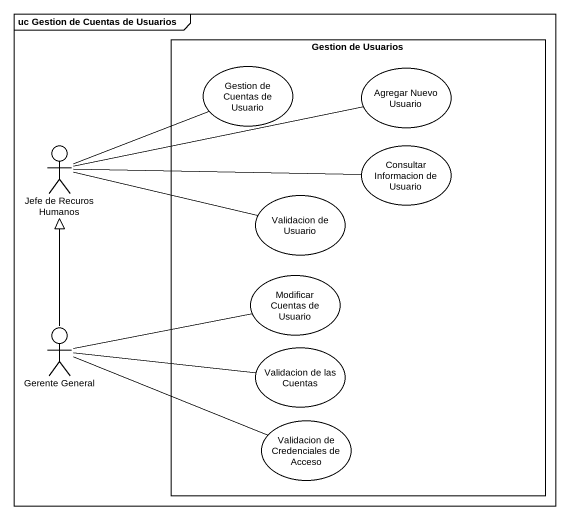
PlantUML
@startuml
mainframe uc Gestion de Cuentas de Usuarios
rectangle "Gestion de Usuarios" as Gestion_de_Usuarios {
  usecase "Gestion de Cuentas de Usuario" as Gestion_de_Cuentas_de
  usecase "Agregar Nuevo Usuario" as Agregar_Nuevo_Usuario
  usecase "Consultar Informacion de Usuario" as Consultar_Informacion_de
  usecase "Validacion de Usuario" as Validacion_de_Usuario
  usecase "Modificar Cuentas de Usuario" as Modificar_Cuentas_de_Usuario
  usecase "Validacion de las Cuentas" as Validacion_de_las_Cuentas
  usecase "Validacion de Credenciales de Acceso" as Validacion_de_Credenciales
}
actor "Jefe de Recuros Humanos" as Jefe_de_Recuros_Humanos
actor "Gerente General" as Gerente_General
Jefe_de_Recuros_Humanos -right- Gestion_de_Cuentas_de
Jefe_de_Recuros_Humanos -right- Agregar_Nuevo_Usuario
Jefe_de_Recuros_Humanos -right- Consultar_Informacion_de
Jefe_de_Recuros_Humanos -right- Validacion_de_Usuario
Gerente_General -up-|> Jefe_de_Recuros_Humanos
Gerente_General -right- Modificar_Cuentas_de_Usuario
Gerente_General -right- Validacion_de_las_Cuentas
Gerente_General -right- Validacion_de_Credenciales
@enduml
